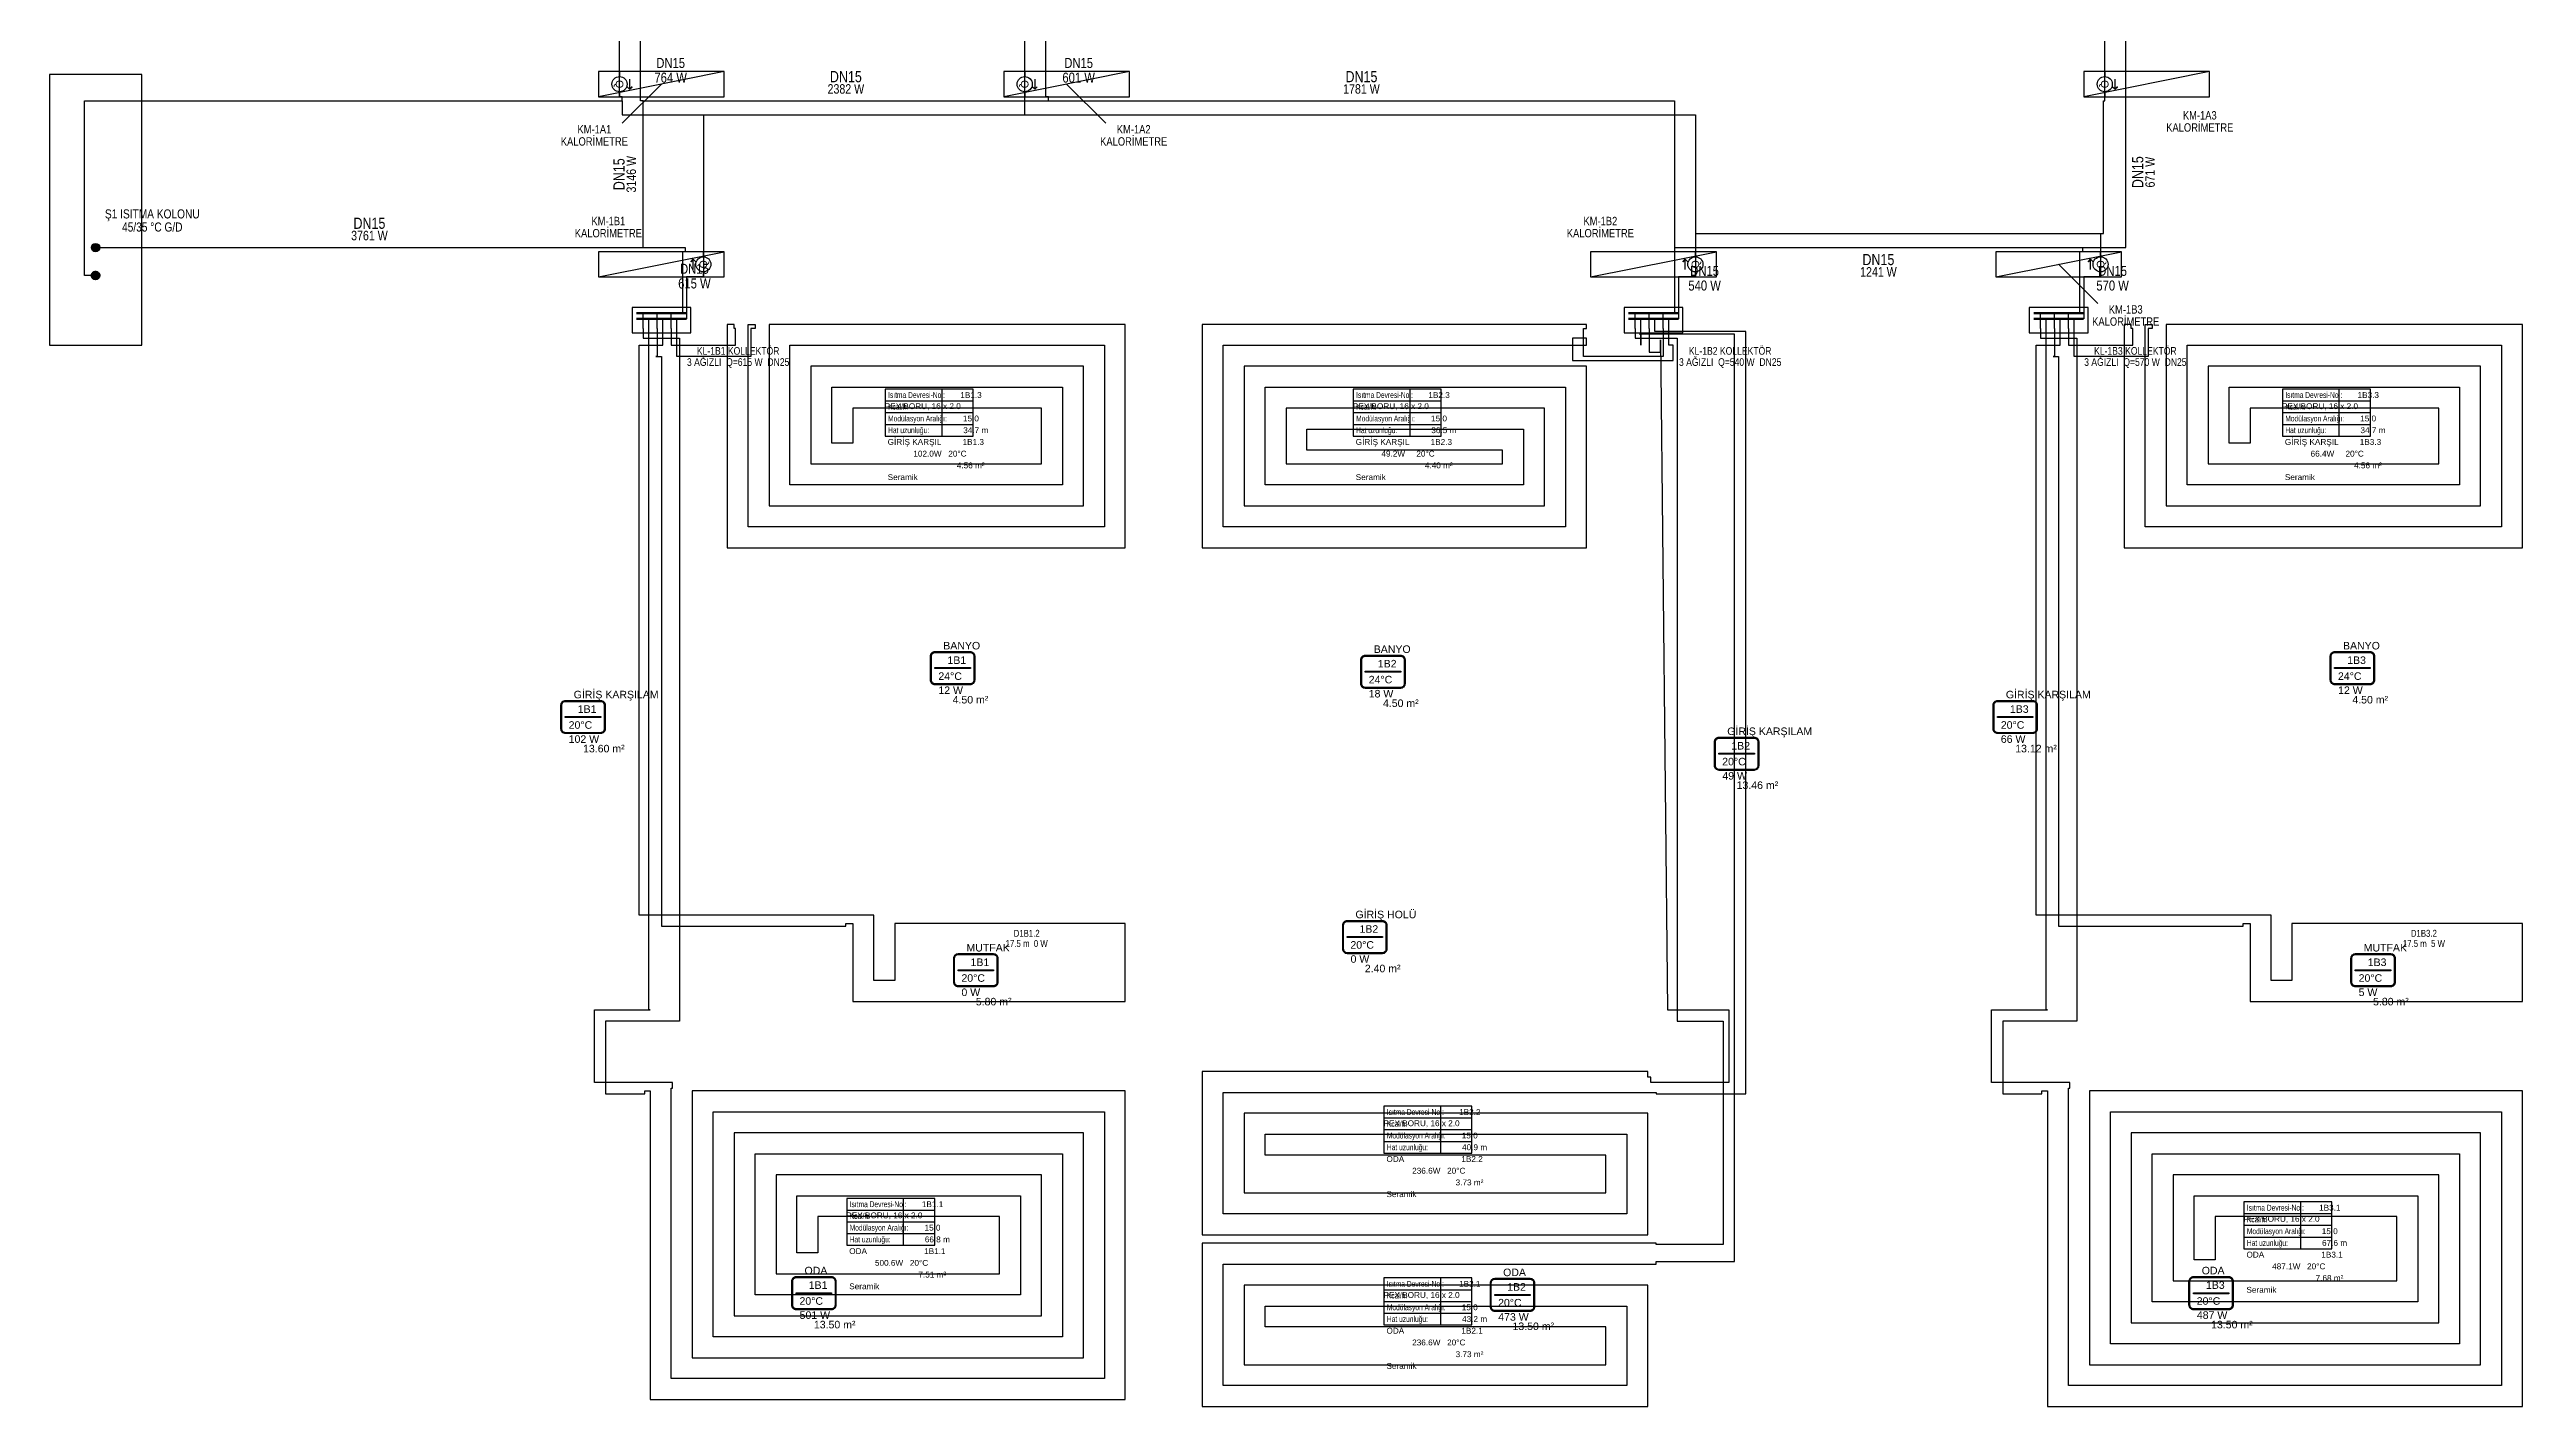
# Model space of a CAD drawing. Header units: centimetres. Extents: x 247996 to 314900, y -468471 to -440326.
# Drawn here: x 285020 to 286790, y -442700 to -441728 of the extents above; entities that cross this region are included whole.
import ezdxf
from ezdxf.enums import TextEntityAlignment as Align

# ---------------------------------------------------------------- set-up
doc = ezdxf.new("R2010")
doc.units = ezdxf.units.CM
doc.linetypes.add('ISITMA DONUS HATTI', pattern=[1.66, 1.57, -0.02, -0.07])
for name, color, linetype in [('SCOTT-MTY-ISIKAYBIMAHAL', 2, 'Continuous'), ('SCOTT-MTY-KALORIMETRE', 6, 'Continuous'), ('SCOTT-MTY-KOLLETÖR', 7, 'Continuous'), ('SCOTT-MTY-PEX-BORU', 1, 'Continuous'), ('SCOTT-MTY-RADYATÖR', 2, 'Continuous'), ('SCOTT-MTY-SAYAC', 3, 'Continuous'), ('SCOTT-MTY-TES-SAFT', 8, 'Continuous')]:
    doc.layers.add(name, color=color, linetype=linetype)
for name, color, linetype, lineweight in [('SCOTT-MTY-ISITMA-CAP', 41, 'Continuous', 30), ('SCOTT-MTY-ISITMA-DONUS-BORU', 30, 'ISITMA DONUS HATTI', 30), ('SCOTT-MTY-ISITMA-GIDIS-BORU', 10, 'Continuous', 30)]:
    doc.layers.add(name, color=color, linetype=linetype, lineweight=lineweight)
doc.styles.add('MTYCAPLT', font='arial.ttf')
doc.styles.add('ROTAS', font='arial.ttf')

# ---------------------------------------------------------------- blocks, each defined once
blk = doc.blocks.new('T-KOLON-T')
blk.add_hatch(color=7).paths.add_polyline_path([(3, 0), (2.8, 1.1), (2.1, 2.1), (1.1, 2.8), (0, 3), (-1.1, 2.8), (-2.1, 2.1), (-2.8, 1.1), (-3, 0), (-2.8, -1.1), (-2.1, -2.1), (-1.1, -2.8), (0, -3), (1.1, -2.8), (2.1, -2.1), (2.8, -1.1)])
blk.add_circle((0, 0), 3)
blk = doc.blocks.new('T-DOLAP')
blk.add_line((-45, -9), (45, 9))
blk.add_lwpolyline([(-45, -9), (45, -9), (45, 9), (-45, 9)], close=True)
blk = doc.blocks.new('T-KALORIMETRE')
for p, q in [((-10, 0), (-6, 0)), ((6, 0), (10, 0))]:
    blk.add_line(p, q)
blk.add_lwpolyline([(-4, 8), (4, 8), (2, 10), (4, 8), (2, 6)])
blk.add_circle((0, 0), 6)
at = {"style": 'ROTAS'}
blk.add_text('Q', height=6, dxfattribs=at).set_placement((0, 0), align=Align.MIDDLE_CENTER)
blk = doc.blocks.new('MTY-ETIKET')
at = {"layer": 'SCOTT-MTY-RADYATÖR'}
for p, q in [((-7, 6), (8, 6)), ((2.69, 0), (2.69, 8)), ((-7, 4), (8, 4)), ((-7, 2), (8, 2))]:
    blk.add_line(p, q, dxfattribs=at)
blk.add_lwpolyline([(8, 0), (8, 8), (-7, 8), (-7, 0)], close=True, dxfattribs=at)
at = {"layer": 'SCOTT-MTY-RADYATÖR', "style": 'MTYCAPLT', "width": 0.65}
for s, p in [('Kcal/h:', (-6.5, 5)), ('Isıtma Devresi-No.:', (-6.5, 7)), ('Modülasyon Aralığı:', (-6.5, 3)), ('Hat uzunluğu:', (-6.5, 1))]:
    blk.add_text(s, height=1, rotation=360, dxfattribs=at).set_placement(p, align=Align.MIDDLE_LEFT)
at = {"layer": 'SCOTT-MTY-RADYATÖR', "color": 2, "style": 'MTYCAPLT', "width": 0.65}
for tag, p in [('BORU_001', (-7.07, 4.59)), ('YER_001', (2.9, 4.5))]:
    blk.add_attdef(tag, p, '', height=1, dxfattribs=at)
at = {"layer": 'SCOTT-MTY-RADYATÖR', "style": 'MTYCAPLT', "width": 0.65}
for tag, p in [('NO1_001', (5.8, 6.5)), ('AR_001', (6.25, 2.5)), ('UZ_001', (6.31, 0.51))]:
    blk.add_attdef(tag, p, '', height=1, rotation=360, dxfattribs=at)
blk = doc.blocks.new('MTY-RADYATOR MAHAL')
at = {"layer": 'SCOTT-MTY-ISIKAYBIMAHAL', "color": 2}
for points in [[(-35.7, 18.4), (-35.7, -18.4, 0.414214), (-28.2, -25.9), (28.2, -25.9, 0.414214), (35.7, -18.4), (35.7, 18.4, 0.414214), (28.2, 25.9), (-28.2, 25.9, 0.414214)], [(-34.2, 18.4), (-34.2, -18.4, 0.414214), (-28.2, -24.4), (28.2, -24.4, 0.414214), (34.2, -18.4), (34.2, 18.4, 0.414214), (28.2, 24.4), (-28.2, 24.4, 0.414214)]]:
    blk.add_lwpolyline(points, format="xyb", close=True, dxfattribs=at)
at = {"layer": 'SCOTT-MTY-ISIKAYBIMAHAL', "color": 4}
for points in [[(-35.2, 18.4), (-35.2, -18.4, 0.414214), (-28.2, -25.4), (28.2, -25.4, 0.414214), (35.2, -18.4), (35.2, 18.4, 0.414214), (28.2, 25.4), (-28.2, 25.4, 0.414214)], [(-34.7, 18.4), (-34.7, -18.4, 0.414214), (-28.2, -24.9), (28.2, -24.9, 0.414214), (34.7, -18.4), (34.7, 18.4, 0.414214), (28.2, 24.9), (-28.2, 24.9, 0.414214)]]:
    blk.add_lwpolyline(points, format="xyb", close=True, dxfattribs=at)
at = {"layer": 'SCOTT-MTY-ISIKAYBIMAHAL', "color": 2}
blk.add_lwpolyline([(-28.2, 0.8), (28.2, 0.8), (28.2, -0.8), (-28.2, -0.8)], close=True, dxfattribs=at)
at = {"layer": 'SCOTT-MTY-ISIKAYBIMAHAL', "color": 1, "style": 'MTYCAPLT', "width": 0.65}
for tag, p in [('MAHAL_001', (-14.9, 29.8)), ('NO_001', (-8.3, 6.7))]:
    blk.add_attdef(tag, p, '', height=12, rotation=360, dxfattribs=at)
at = {"layer": 'SCOTT-MTY-ISIKAYBIMAHAL', "color": 4, "style": 'MTYCAPLT', "width": 0.65}
for tag, p in [('DERECE_001', (-22.8, -18.5)), ('ISIKAYBI_001', (-22.7, -41.1))]:
    blk.add_attdef(tag, p, '', height=12, rotation=360, dxfattribs=at)
blk.add_attdef('ALAN', text='', height=12, rotation=360, dxfattribs=at).set_placement((0, -50), align=Align.MIDDLE_LEFT)

msp = doc.modelspace()

# ---------------------------------------------------------------- linework, layer by layer
at = {"layer": 'SCOTT-MTY-ISITMA-DONUS-BORU'}
for points in [[(285428, -441744), (285428, -441714)], [(285718, -441744), (285718, -441714)], [(286491, -441744), (286491, -441714)], [(285428, -441762), (285428, -441744)], [(285718, -441762), (285718, -441744)], [(286491, -441762), (286491, -441744)], [(285053, -441890), (285045, -441890), (285045, -441765), (285430, -441765)], [(285430, -441765), (285430, -441762), (285428, -441762)], [(285430, -441765), (285430, -441775), (285488, -441775)], [(285718, -441775), (285718, -441762)], [(286488, -441860), (286490, -441860), (286490, -441765), (286491, -441765), (286491, -441762)], [(285488, -441775), (285488, -441873)], [(285488, -441775), (285718, -441775)], [(285718, -441775), (286198, -441775), (286198, -441860)], [(286198, -441860), (286488, -441860)], [(286198, -441860), (286198, -441873)], [(286488, -441860), (286488, -441873)], [(285488, -441873), (285488, -441891)], [(286198, -441873), (286198, -441891)], [(286488, -441873), (286488, -441891)], [(285488, -441891), (285476, -441891), (285476, -441921)], [(286198, -441891), (286186, -441891), (286186, -441921)], [(286488, -441891), (286476, -441891), (286476, -441921)], [(285449, -441928), (285449, -441921)], [(285459, -441928), (285459, -441921)], [(285469, -441928), (285469, -441921)], [(286159, -441928), (286159, -441921)], [(286169, -441928), (286169, -441921)], [(286179, -441928), (286179, -441921)], [(286449, -441928), (286449, -441921)], [(286459, -441928), (286459, -441921)], [(286469, -441928), (286469, -441921)]]:
    msp.add_lwpolyline(points, dxfattribs=at)
at = {"layer": 'SCOTT-MTY-ISITMA-DONUS-BORU', "const_width": 1.6}
for points in [[(285440, -441921), (285476, -441921)], [(286150, -441921), (286186, -441921)], [(286440, -441921), (286476, -441921)]]:
    msp.add_lwpolyline(points, dxfattribs=at)
at = {"layer": 'SCOTT-MTY-ISITMA-GIDIS-BORU'}
for points in [[(285443, -441744), (285443, -441718)], [(285733, -441744), (285733, -441718)], [(286506, -441744), (286506, -441718)], [(285443, -441762), (285443, -441744)], [(285733, -441762), (285733, -441744)], [(286506, -441762), (286506, -441744)], [(285445, -441765), (285443, -441765), (285443, -441762)], [(285445, -441870), (285445, -441765)], [(285445, -441765), (285735, -441765)], [(285735, -441765), (285735, -441762), (285733, -441762)], [(285735, -441765), (286183, -441765), (286183, -441870)], [(286475, -441870), (286506, -441870), (286506, -441762)], [(285053, -441870), (285445, -441870)], [(285445, -441870), (285475, -441870), (285475, -441873), (285473, -441873)], [(285473, -441873), (285473, -441891)], [(286183, -441870), (286475, -441870)], [(286183, -441870), (286183, -441873)], [(286183, -441873), (286183, -441891)], [(286475, -441870), (286475, -441873), (286473, -441873)], [(286473, -441873), (286473, -441891)], [(285473, -441891), (285473, -441917)], [(286183, -441891), (286183, -441917)], [(286473, -441891), (286473, -441917)], [(285445, -441928), (285445, -441917)], [(285455, -441928), (285455, -441917)], [(285465, -441928), (285465, -441917)], [(286155, -441928), (286155, -441917)], [(286165, -441928), (286165, -441917)], [(286175, -441928), (286175, -441917)], [(286445, -441928), (286445, -441917)], [(286455, -441928), (286455, -441917)], [(286465, -441928), (286465, -441917)]]:
    msp.add_lwpolyline(points, dxfattribs=at)
at = {"layer": 'SCOTT-MTY-ISITMA-GIDIS-BORU', "const_width": 1.6}
for points in [[(285440, -441917), (285476, -441917)], [(286150, -441917), (286186, -441917)], [(286440, -441917), (286476, -441917)]]:
    msp.add_lwpolyline(points, dxfattribs=at)
at = {"layer": 'SCOTT-MTY-KALORIMETRE'}
for p, q in [((285458, -441753), (285430, -441781)), ((285748, -441753), (285776, -441781)), ((286458, -441882), (286486, -441910))]:
    msp.add_line(p, q, dxfattribs=at)
at = {"layer": 'SCOTT-MTY-KOLLETÖR'}
for points in [[(285437, -441931), (285479, -441931), (285479, -441913), (285437, -441913)], [(286147, -441931), (286189, -441931), (286189, -441913), (286147, -441913)], [(286437, -441931), (286479, -441931), (286479, -441913), (286437, -441913)]]:
    msp.add_lwpolyline(points, close=True, dxfattribs=at)
at = {"layer": 'SCOTT-MTY-PEX-BORU'}
for points in [[(285445, -441928), (285445, -441935), (285471, -441935), (285471, -442424), (285418, -442424), (285418, -442476), (285446, -442476), (285446, -442474), (285450, -442474), (285450, -442695), (285790, -442695), (285790, -442474), (285480, -442474), (285480, -442665), (285760, -442665), (285760, -442504), (285510, -442504), (285510, -442635), (285730, -442635), (285730, -442534), (285540, -442534), (285540, -442605), (285700, -442605), (285700, -442564), (285570, -442564), (285570, -442590), (285555, -442590), (285555, -442549), (285715, -442549), (285715, -442620), (285525, -442620), (285525, -442519), (285745, -442519), (285745, -442650), (285495, -442650), (285495, -442489), (285775, -442489), (285775, -442680), (285465, -442680), (285465, -442474), (285465, -442472), (285466, -442472), (285466, -442468), (285410, -442468), (285410, -442416), (285450, -442416), (285449, -442416), (285449, -441928)], [(285455, -441928), (285455, -441948), (285454, -441948), (285458, -441948), (285458, -442356), (285590, -442356), (285590, -442354), (285595, -442354), (285595, -442410), (285790, -442410), (285790, -442354), (285625, -442354), (285625, -442395), (285610, -442395), (285610, -442354), (285610, -442348), (285442, -442348), (285442, -441940), (285459, -441940), (285459, -441928)], [(285465, -441928), (285465, -441940), (285511, -441940), (285511, -441928), (285510, -441928), (285510, -441925), (285505, -441925), (285505, -442085), (285790, -442085), (285790, -441925), (285535, -441925), (285535, -442055), (285760, -442055), (285760, -441955), (285565, -441955), (285565, -442025), (285730, -442025), (285730, -441985), (285595, -441985), (285595, -442010), (285580, -442010), (285580, -441970), (285745, -441970), (285745, -442040), (285550, -442040), (285550, -441940), (285775, -441940), (285775, -442070), (285520, -442070), (285520, -441925), (285525, -441925), (285525, -441928), (285522, -441928), (285522, -441948), (285469, -441948), (285469, -441928)], [(286175, -441928), (286175, -441948), (286118, -441948), (286118, -441928), (286120, -441928), (286120, -441925), (285845, -441925), (285845, -442085), (286120, -442085), (286120, -441955), (285875, -441955), (285875, -442055), (286090, -442055), (286090, -441985), (285905, -441985), (285905, -442025), (286060, -442025), (286060, -442015), (285920, -442015), (285920, -442000), (286075, -442000), (286075, -442040), (285890, -442040), (285890, -441970), (286105, -441970), (286105, -442070), (285860, -442070), (285860, -441940), (286120, -441940), (286120, -441935), (286110, -441935), (286110, -441951), (286182, -441951), (286182, -441940), (286179, -441940), (286179, -441928)], [(286155, -441928), (286155, -441935), (286185, -441935), (286185, -442424), (286218, -442424), (286218, -442584), (286170, -442584), (286170, -442583), (286164, -442583), (285845, -442583), (285845, -442700), (286164, -442700), (286164, -442613), (285875, -442613), (285875, -442670), (286134, -442670), (286134, -442643), (285890, -442643), (285890, -442628), (286149, -442628), (286149, -442685), (285860, -442685), (285860, -442598), (286164, -442598), (286170, -442598), (286170, -442596), (286226, -442596), (286226, -441932), (286158, -441932), (286159, -441932), (286159, -441940), (286159, -441928)], [(286165, -441928), (286165, -441945), (286173, -441945), (286173, -441936), (286178, -442416), (286222, -442416), (286222, -442468), (286166, -442468), (286166, -442464), (286164, -442464), (286164, -442460), (285845, -442460), (285845, -442577), (286164, -442577), (286164, -442490), (285875, -442490), (285875, -442547), (286134, -442547), (286134, -442520), (285890, -442520), (285890, -442505), (286149, -442505), (286149, -442562), (285860, -442562), (285860, -442475), (286164, -442475), (286170, -442475), (286170, -442476), (286234, -442476), (286234, -441930), (286169, -441930), (286169, -441928)], [(286445, -441928), (286445, -441935), (286471, -441935), (286471, -442424), (286418, -442424), (286418, -442476), (286446, -442476), (286446, -442474), (286450, -442474), (286450, -442700), (286790, -442700), (286790, -442474), (286480, -442474), (286480, -442670), (286760, -442670), (286760, -442504), (286510, -442504), (286510, -442640), (286730, -442640), (286730, -442534), (286540, -442534), (286540, -442610), (286700, -442610), (286700, -442564), (286570, -442564), (286570, -442595), (286555, -442595), (286555, -442549), (286715, -442549), (286715, -442625), (286525, -442625), (286525, -442519), (286745, -442519), (286745, -442655), (286495, -442655), (286495, -442489), (286775, -442489), (286775, -442685), (286465, -442685), (286465, -442474), (286465, -442472), (286466, -442472), (286466, -442468), (286410, -442468), (286410, -442416), (286450, -442416), (286449, -442416), (286449, -441928)], [(286455, -441928), (286455, -441948), (286454, -441948), (286458, -441948), (286458, -442356), (286590, -442356), (286590, -442354), (286595, -442354), (286595, -442410), (286790, -442410), (286790, -442354), (286625, -442354), (286625, -442395), (286610, -442395), (286610, -442354), (286610, -442348), (286442, -442348), (286442, -441940), (286459, -441940), (286459, -441928)], [(286465, -441928), (286465, -441940), (286511, -441940), (286511, -441928), (286510, -441928), (286510, -441925), (286505, -441925), (286505, -442085), (286790, -442085), (286790, -441925), (286535, -441925), (286535, -442055), (286760, -442055), (286760, -441955), (286565, -441955), (286565, -442025), (286730, -442025), (286730, -441985), (286595, -441985), (286595, -442010), (286580, -442010), (286580, -441970), (286745, -441970), (286745, -442040), (286550, -442040), (286550, -441940), (286775, -441940), (286775, -442070), (286520, -442070), (286520, -441925), (286525, -441925), (286525, -441928), (286522, -441928), (286522, -441948), (286469, -441948), (286469, -441928)]]:
    msp.add_lwpolyline(points, dxfattribs=at)
at = {"layer": 'SCOTT-MTY-TES-SAFT'}
msp.add_lwpolyline([(285020, -441940), (285086, -441940), (285086, -441746), (285020, -441746)], close=True, dxfattribs=at)

# ---------------------------------------------------------------- block references
at = {"layer": 'SCOTT-MTY-ISIKAYBIMAHAL'}
ref = msp.add_blockref('MTY-RADYATOR MAHAL', (285666.4, -442171.2), dxfattribs=dict(at, xscale=0.45, yscale=0.45))
ref.add_attrib('DERECE_001', '24%%DC', (285656.2, -442179.6), dxfattribs={"height": 5.4, "rotation": 360, "style": 'MTYCAPLT'})
ref.add_attrib('MAHAL_001', 'BANYO', (285659.7, -442157.8), dxfattribs={"height": 5.4, "rotation": 360, "style": 'MTYCAPLT'})
ref.add_attrib('ISIKAYBI_001', '12 W', (285656.2, -442189.7), dxfattribs={"height": 5.4, "rotation": 360, "style": 'MTYCAPLT'})
ref.add_attrib('NO_001', '1B1', (285662.7, -442168.2), dxfattribs={"height": 5.4, "rotation": 360, "style": 'MTYCAPLT'})
ref.add_attrib('ALAN', '4.50 m²', (285666.4, -442196.5), dxfattribs={"height": 5.4, "rotation": 360, "style": 'MTYCAPLT'})
ref = msp.add_blockref('MTY-RADYATOR MAHAL', (285974.4, -442173.8), dxfattribs=dict(at, xscale=0.45, yscale=0.45))
ref.add_attrib('DERECE_001', '24%%DC', (285964.2, -442182.1), dxfattribs={"height": 5.4, "rotation": 360, "style": 'MTYCAPLT'})
ref.add_attrib('MAHAL_001', 'BANYO', (285967.8, -442160.3), dxfattribs={"height": 5.4, "rotation": 360, "style": 'MTYCAPLT'})
ref.add_attrib('ISIKAYBI_001', '18 W', (285964.2, -442192.2), dxfattribs={"height": 5.4, "rotation": 360, "style": 'MTYCAPLT'})
ref.add_attrib('NO_001', '1B2', (285970.7, -442170.7), dxfattribs={"height": 5.4, "rotation": 360, "style": 'MTYCAPLT'})
ref.add_attrib('ALAN', '4.50 m²', (285974.4, -442199), dxfattribs={"height": 5.4, "rotation": 360, "style": 'MTYCAPLT'})
ref = msp.add_blockref('MTY-RADYATOR MAHAL', (286668.2, -442171.2), dxfattribs=dict(at, xscale=0.45, yscale=0.45))
ref.add_attrib('DERECE_001', '24%%DC', (286657.9, -442179.6), dxfattribs={"height": 5.4, "rotation": 360, "style": 'MTYCAPLT'})
ref.add_attrib('MAHAL_001', 'BANYO', (286661.5, -442157.8), dxfattribs={"height": 5.4, "rotation": 360, "style": 'MTYCAPLT'})
ref.add_attrib('ISIKAYBI_001', '12 W', (286658, -442189.7), dxfattribs={"height": 5.4, "rotation": 360, "style": 'MTYCAPLT'})
ref.add_attrib('NO_001', '1B3', (286664.5, -442168.2), dxfattribs={"height": 5.4, "rotation": 360, "style": 'MTYCAPLT'})
ref.add_attrib('ALAN', '4.50 m²', (286668.2, -442196.5), dxfattribs={"height": 5.4, "rotation": 360, "style": 'MTYCAPLT'})
ref = msp.add_blockref('MTY-RADYATOR MAHAL', (285401.9, -442206.2), dxfattribs=dict(at, xscale=0.45, yscale=0.45))
ref.add_attrib('DERECE_001', '20%%DC', (285391.6, -442214.6), dxfattribs={"height": 5.4, "rotation": 360, "style": 'MTYCAPLT'})
ref.add_attrib('MAHAL_001', 'GİRİŞ KARŞILAM', (285395.2, -442192.8), dxfattribs={"height": 5.4, "rotation": 360, "style": 'MTYCAPLT'})
ref.add_attrib('ISIKAYBI_001', '102 W', (285391.6, -442224.7), dxfattribs={"height": 5.4, "rotation": 360, "style": 'MTYCAPLT'})
ref.add_attrib('NO_001', '1B1', (285398.1, -442203.2), dxfattribs={"height": 5.4, "rotation": 360, "style": 'MTYCAPLT'})
ref.add_attrib('ALAN', '13.60 m²', (285401.9, -442231.5), dxfattribs={"height": 5.4, "rotation": 360, "style": 'MTYCAPLT'})
ref = msp.add_blockref('MTY-RADYATOR MAHAL', (286426.9, -442206.2), dxfattribs=dict(at, xscale=0.45, yscale=0.45))
ref.add_attrib('DERECE_001', '20%%DC', (286416.6, -442214.6), dxfattribs={"height": 5.4, "rotation": 360, "style": 'MTYCAPLT'})
ref.add_attrib('MAHAL_001', 'GİRİŞ KARŞILAM', (286420.2, -442192.8), dxfattribs={"height": 5.4, "rotation": 360, "style": 'MTYCAPLT'})
ref.add_attrib('ISIKAYBI_001', '66 W', (286416.6, -442224.7), dxfattribs={"height": 5.4, "rotation": 360, "style": 'MTYCAPLT'})
ref.add_attrib('NO_001', '1B3', (286423.1, -442203.2), dxfattribs={"height": 5.4, "rotation": 360, "style": 'MTYCAPLT'})
ref.add_attrib('ALAN', '13.12 m²', (286426.9, -442231.5), dxfattribs={"height": 5.4, "rotation": 360, "style": 'MTYCAPLT'})
ref = msp.add_blockref('MTY-RADYATOR MAHAL', (286227.5, -442232.5), dxfattribs=dict(at, xscale=0.45, yscale=0.45))
ref.add_attrib('DERECE_001', '20%%DC', (286217.2, -442240.8), dxfattribs={"height": 5.4, "rotation": 360, "style": 'MTYCAPLT'})
ref.add_attrib('MAHAL_001', 'GİRİŞ KARŞILAM', (286220.8, -442219.1), dxfattribs={"height": 5.4, "rotation": 360, "style": 'MTYCAPLT'})
ref.add_attrib('ISIKAYBI_001', '49 W', (286217.3, -442251), dxfattribs={"height": 5.4, "rotation": 360, "style": 'MTYCAPLT'})
ref.add_attrib('NO_001', '1B2', (286223.7, -442229.5), dxfattribs={"height": 5.4, "rotation": 360, "style": 'MTYCAPLT'})
ref.add_attrib('ALAN', '13.46 m²', (286227.5, -442257.7), dxfattribs={"height": 5.4, "rotation": 360, "style": 'MTYCAPLT'})
ref = msp.add_blockref('MTY-RADYATOR MAHAL', (285961.4, -442363.8), dxfattribs=dict(at, xscale=0.45, yscale=0.45))
ref.add_attrib('DERECE_001', '20%%DC', (285951.1, -442372.1), dxfattribs={"height": 5.4, "rotation": 360, "style": 'MTYCAPLT'})
ref.add_attrib('MAHAL_001', 'GİRİŞ HOLÜ', (285954.7, -442350.3), dxfattribs={"height": 5.4, "rotation": 360, "style": 'MTYCAPLT'})
ref.add_attrib('ISIKAYBI_001', '0 W', (285951.2, -442382.2), dxfattribs={"height": 5.4, "rotation": 360, "style": 'MTYCAPLT'})
ref.add_attrib('NO_001', '1B2', (285957.6, -442360.7), dxfattribs={"height": 5.4, "rotation": 360, "style": 'MTYCAPLT'})
ref.add_attrib('ALAN', '2.40 m²', (285961.4, -442389), dxfattribs={"height": 5.4, "rotation": 360, "style": 'MTYCAPLT'})
ref = msp.add_blockref('MTY-RADYATOR MAHAL', (285683, -442387.5), dxfattribs=dict(at, xscale=0.45, yscale=0.45))
ref.add_attrib('DERECE_001', '20%%DC', (285672.7, -442395.8), dxfattribs={"height": 5.4, "rotation": 360, "style": 'MTYCAPLT'})
ref.add_attrib('MAHAL_001', 'MUTFAK', (285676.3, -442374.1), dxfattribs={"height": 5.4, "rotation": 360, "style": 'MTYCAPLT'})
ref.add_attrib('ISIKAYBI_001', '0 W', (285672.7, -442406), dxfattribs={"height": 5.4, "rotation": 360, "style": 'MTYCAPLT'})
ref.add_attrib('NO_001', '1B1', (285679.2, -442384.5), dxfattribs={"height": 5.4, "rotation": 360, "style": 'MTYCAPLT'})
ref.add_attrib('ALAN', '5.80 m²', (285683, -442412.7), dxfattribs={"height": 5.4, "rotation": 360, "style": 'MTYCAPLT'})
ref = msp.add_blockref('MTY-RADYATOR MAHAL', (286683, -442387.5), dxfattribs=dict(at, xscale=0.45, yscale=0.45))
ref.add_attrib('DERECE_001', '20%%DC', (286672.7, -442395.8), dxfattribs={"height": 5.4, "rotation": 360, "style": 'MTYCAPLT'})
ref.add_attrib('MAHAL_001', 'MUTFAK', (286676.3, -442374.1), dxfattribs={"height": 5.4, "rotation": 360, "style": 'MTYCAPLT'})
ref.add_attrib('ISIKAYBI_001', '5 W', (286672.7, -442406), dxfattribs={"height": 5.4, "rotation": 360, "style": 'MTYCAPLT'})
ref.add_attrib('NO_001', '1B3', (286679.2, -442384.5), dxfattribs={"height": 5.4, "rotation": 360, "style": 'MTYCAPLT'})
ref.add_attrib('ALAN', '5.80 m²', (286683, -442412.7), dxfattribs={"height": 5.4, "rotation": 360, "style": 'MTYCAPLT'})
ref = msp.add_blockref('MTY-RADYATOR MAHAL', (285567.1, -442618.8), dxfattribs=dict(at, xscale=0.45, yscale=0.45))
ref.add_attrib('DERECE_001', '20%%DC', (285556.8, -442627.1), dxfattribs={"height": 5.4, "rotation": 360, "style": 'MTYCAPLT'})
ref.add_attrib('MAHAL_001', 'ODA', (285560.4, -442605.3), dxfattribs={"height": 5.4, "rotation": 360, "style": 'MTYCAPLT'})
ref.add_attrib('ISIKAYBI_001', '501 W', (285556.9, -442637.2), dxfattribs={"height": 5.4, "rotation": 360, "style": 'MTYCAPLT'})
ref.add_attrib('NO_001', '1B1', (285563.4, -442615.7), dxfattribs={"height": 5.4, "rotation": 360, "style": 'MTYCAPLT'})
ref.add_attrib('ALAN', '13.50 m²', (285567.1, -442644), dxfattribs={"height": 5.4, "rotation": 360, "style": 'MTYCAPLT'})
ref = msp.add_blockref('MTY-RADYATOR MAHAL', (286067.1, -442620), dxfattribs=dict(at, xscale=0.45, yscale=0.45))
ref.add_attrib('DERECE_001', '20%%DC', (286056.8, -442628.3), dxfattribs={"height": 5.4, "rotation": 360, "style": 'MTYCAPLT'})
ref.add_attrib('MAHAL_001', 'ODA', (286060.4, -442606.6), dxfattribs={"height": 5.4, "rotation": 360, "style": 'MTYCAPLT'})
ref.add_attrib('ISIKAYBI_001', '473 W', (286056.9, -442638.5), dxfattribs={"height": 5.4, "rotation": 360, "style": 'MTYCAPLT'})
ref.add_attrib('NO_001', '1B2', (286063.3, -442617), dxfattribs={"height": 5.4, "rotation": 360, "style": 'MTYCAPLT'})
ref.add_attrib('ALAN', '13.50 m²', (286067.1, -442645.2), dxfattribs={"height": 5.4, "rotation": 360, "style": 'MTYCAPLT'})
ref = msp.add_blockref('MTY-RADYATOR MAHAL', (286567.1, -442618.8), dxfattribs=dict(at, xscale=0.45, yscale=0.45))
ref.add_attrib('DERECE_001', '20%%DC', (286556.8, -442627.1), dxfattribs={"height": 5.4, "rotation": 360, "style": 'MTYCAPLT'})
ref.add_attrib('MAHAL_001', 'ODA', (286560.4, -442605.3), dxfattribs={"height": 5.4, "rotation": 360, "style": 'MTYCAPLT'})
ref.add_attrib('ISIKAYBI_001', '487 W', (286556.9, -442637.2), dxfattribs={"height": 5.4, "rotation": 360, "style": 'MTYCAPLT'})
ref.add_attrib('NO_001', '1B3', (286563.4, -442615.7), dxfattribs={"height": 5.4, "rotation": 360, "style": 'MTYCAPLT'})
ref.add_attrib('ALAN', '13.50 m²', (286567.1, -442644), dxfattribs={"height": 5.4, "rotation": 360, "style": 'MTYCAPLT'})
at = {"layer": 'SCOTT-MTY-ISITMA-DONUS-BORU'}
msp.add_blockref('T-KOLON-T', (285053, -441890), dxfattribs=at)
at = {"layer": 'SCOTT-MTY-ISITMA-GIDIS-BORU'}
msp.add_blockref('T-KOLON-T', (285053, -441870), dxfattribs=at)
at = {"layer": 'SCOTT-MTY-KALORIMETRE', "xscale": 0.9, "yscale": 0.9}
for p, rotation in [((285428, -441753), 270), ((285718, -441753), 270), ((286491, -441753), 270), ((285488, -441882), 90), ((286198, -441882), 90), ((286488, -441882), 90)]:
    msp.add_blockref('T-KALORIMETRE', p, dxfattribs=dict(at, rotation=rotation))
at = {"layer": 'SCOTT-MTY-PEX-BORU'}
ref = msp.add_blockref('MTY-ETIKET', (285647.5, -442005), dxfattribs=dict(at, xscale=4.2, yscale=4.2))
ref.add_attrib('UZ_001', '34.7 m', (285674, -442002.9), dxfattribs={"height": 4.2, "rotation": 360, "style": 'MTYCAPLT'})
ref.add_attrib('AR_001', '15.0', (285673.8, -441994.5), dxfattribs={"height": 4.2, "rotation": 360, "style": 'MTYCAPLT'})
ref.add_attrib('NO1_001', '1B1.3', (285671.9, -441977.7), dxfattribs={"height": 4.2, "rotation": 360, "style": 'MTYCAPLT'})
ref.add_attrib('BORU_001', 'PEX BORU, 16 x 2.0', (285617.8, -441985.7), dxfattribs={"height": 4.2, "style": 'MTYCAPLT'})
ref.add_attrib('MAHAL_001', 'GİRİŞ KARŞIL', (285619.9, -442011.3), dxfattribs={"height": 4.2, "style": 'MTYCAPLT'})
ref.add_attrib('NO_001', '1B1.3', (285673.5, -442011.3), dxfattribs={"height": 4.2, "style": 'MTYCAPLT'})
ref.add_attrib('DERECE_001', '20°C', (285663.3, -442019.7), dxfattribs={"height": 4.2, "style": 'MTYCAPLT'})
ref.add_attrib('KCAL/H:_001', '102.0W', (285638.3, -442019.7), dxfattribs={"height": 4.2, "style": 'MTYCAPLT'})
ref.add_attrib('ALAN_001', '4.56 m²', (285669.4, -442028.1), dxfattribs={"height": 4.2, "style": 'MTYCAPLT'})
ref.add_attrib('MALZEMECINSI_001', 'Seramik', (285619.9, -442036.5), dxfattribs={"height": 4.2, "style": 'MTYCAPLT'})
ref = msp.add_blockref('MTY-ETIKET', (285982.5, -442005), dxfattribs=dict(at, xscale=4.2, yscale=4.2))
ref.add_attrib('UZ_001', '36.5 m', (286009, -442002.9), dxfattribs={"height": 4.2, "rotation": 360, "style": 'MTYCAPLT'})
ref.add_attrib('AR_001', '15.0', (286008.8, -441994.5), dxfattribs={"height": 4.2, "rotation": 360, "style": 'MTYCAPLT'})
ref.add_attrib('NO1_001', '1B2.3', (286006.9, -441977.7), dxfattribs={"height": 4.2, "rotation": 360, "style": 'MTYCAPLT'})
ref.add_attrib('BORU_001', 'PEX BORU, 16 x 2.0', (285952.8, -441985.7), dxfattribs={"height": 4.2, "style": 'MTYCAPLT'})
ref.add_attrib('MAHAL_001', 'GİRİŞ KARŞIL', (285954.9, -442011.3), dxfattribs={"height": 4.2, "style": 'MTYCAPLT'})
ref.add_attrib('NO_001', '1B2.3', (286008.5, -442011.3), dxfattribs={"height": 4.2, "style": 'MTYCAPLT'})
ref.add_attrib('DERECE_001', '20°C', (285998.3, -442019.7), dxfattribs={"height": 4.2, "style": 'MTYCAPLT'})
ref.add_attrib('KCAL/H:_001', '49.2W', (285973.3, -442019.7), dxfattribs={"height": 4.2, "style": 'MTYCAPLT'})
ref.add_attrib('ALAN_001', '4.40 m²', (286004.4, -442028.1), dxfattribs={"height": 4.2, "style": 'MTYCAPLT'})
ref.add_attrib('MALZEMECINSI_001', 'Seramik', (285954.9, -442036.5), dxfattribs={"height": 4.2, "style": 'MTYCAPLT'})
ref = msp.add_blockref('MTY-ETIKET', (286647.5, -442005), dxfattribs=dict(at, xscale=4.2, yscale=4.2))
ref.add_attrib('UZ_001', '34.7 m', (286674, -442002.9), dxfattribs={"height": 4.2, "rotation": 360, "style": 'MTYCAPLT'})
ref.add_attrib('AR_001', '15.0', (286673.8, -441994.5), dxfattribs={"height": 4.2, "rotation": 360, "style": 'MTYCAPLT'})
ref.add_attrib('NO1_001', '1B3.3', (286671.9, -441977.7), dxfattribs={"height": 4.2, "rotation": 360, "style": 'MTYCAPLT'})
ref.add_attrib('BORU_001', 'PEX BORU, 16 x 2.0', (286617.8, -441985.7), dxfattribs={"height": 4.2, "style": 'MTYCAPLT'})
ref.add_attrib('MAHAL_001', 'GİRİŞ KARŞIL', (286619.9, -442011.3), dxfattribs={"height": 4.2, "style": 'MTYCAPLT'})
ref.add_attrib('NO_001', '1B3.3', (286673.5, -442011.3), dxfattribs={"height": 4.2, "style": 'MTYCAPLT'})
ref.add_attrib('DERECE_001', '20°C', (286663.3, -442019.7), dxfattribs={"height": 4.2, "style": 'MTYCAPLT'})
ref.add_attrib('KCAL/H:_001', '66.4W', (286638.3, -442019.7), dxfattribs={"height": 4.2, "style": 'MTYCAPLT'})
ref.add_attrib('ALAN_001', '4.56 m²', (286669.4, -442028.1), dxfattribs={"height": 4.2, "style": 'MTYCAPLT'})
ref.add_attrib('MALZEMECINSI_001', 'Seramik', (286619.9, -442036.5), dxfattribs={"height": 4.2, "style": 'MTYCAPLT'})
ref = msp.add_blockref('MTY-ETIKET', (286004.5, -442518.5), dxfattribs=dict(at, xscale=4.2, yscale=4.2))
ref.add_attrib('UZ_001', '40.9 m', (286031, -442516.4), dxfattribs={"height": 4.2, "rotation": 360, "style": 'MTYCAPLT'})
ref.add_attrib('AR_001', '15.0', (286030.8, -442508), dxfattribs={"height": 4.2, "rotation": 360, "style": 'MTYCAPLT'})
ref.add_attrib('NO1_001', '1B2.2', (286028.9, -442491.2), dxfattribs={"height": 4.2, "rotation": 360, "style": 'MTYCAPLT'})
ref.add_attrib('BORU_001', 'PEX BORU, 16 x 2.0', (285974.8, -442499.2), dxfattribs={"height": 4.2, "style": 'MTYCAPLT'})
ref.add_attrib('MAHAL_001', 'ODA', (285976.9, -442524.8), dxfattribs={"height": 4.2, "style": 'MTYCAPLT'})
ref.add_attrib('NO_001', '1B2.2', (286030.5, -442524.8), dxfattribs={"height": 4.2, "style": 'MTYCAPLT'})
ref.add_attrib('DERECE_001', '20°C', (286020.3, -442533.2), dxfattribs={"height": 4.2, "style": 'MTYCAPLT'})
ref.add_attrib('KCAL/H:_001', '236.6W', (285995.3, -442533.2), dxfattribs={"height": 4.2, "style": 'MTYCAPLT'})
ref.add_attrib('ALAN_001', '3.73 m²', (286026.4, -442541.6), dxfattribs={"height": 4.2, "style": 'MTYCAPLT'})
ref.add_attrib('MALZEMECINSI_001', 'Seramik', (285976.9, -442550), dxfattribs={"height": 4.2, "style": 'MTYCAPLT'})
ref = msp.add_blockref('MTY-ETIKET', (285620, -442584.5), dxfattribs=dict(at, xscale=4.2, yscale=4.2))
ref.add_attrib('UZ_001', '66.8 m', (285646.5, -442582.4), dxfattribs={"height": 4.2, "rotation": 360, "style": 'MTYCAPLT'})
ref.add_attrib('AR_001', '15.0', (285646.3, -442574), dxfattribs={"height": 4.2, "rotation": 360, "style": 'MTYCAPLT'})
ref.add_attrib('NO1_001', '1B1.1', (285644.4, -442557.2), dxfattribs={"height": 4.2, "rotation": 360, "style": 'MTYCAPLT'})
ref.add_attrib('BORU_001', 'PEX BORU, 16 x 2.0', (285590.3, -442565.2), dxfattribs={"height": 4.2, "style": 'MTYCAPLT'})
ref.add_attrib('MAHAL_001', 'ODA', (285592.4, -442590.8), dxfattribs={"height": 4.2, "style": 'MTYCAPLT'})
ref.add_attrib('NO_001', '1B1.1', (285646, -442590.8), dxfattribs={"height": 4.2, "style": 'MTYCAPLT'})
ref.add_attrib('DERECE_001', '20°C', (285635.8, -442599.2), dxfattribs={"height": 4.2, "style": 'MTYCAPLT'})
ref.add_attrib('KCAL/H:_001', '500.6W', (285610.8, -442599.2), dxfattribs={"height": 4.2, "style": 'MTYCAPLT'})
ref.add_attrib('ALAN_001', '7.51 m²', (285641.9, -442607.6), dxfattribs={"height": 4.2, "style": 'MTYCAPLT'})
ref.add_attrib('MALZEMECINSI_001', 'Seramik', (285592.4, -442616), dxfattribs={"height": 4.2, "style": 'MTYCAPLT'})
ref = msp.add_blockref('MTY-ETIKET', (286620, -442587), dxfattribs=dict(at, xscale=4.2, yscale=4.2))
ref.add_attrib('UZ_001', '67.6 m', (286646.5, -442584.9), dxfattribs={"height": 4.2, "rotation": 360, "style": 'MTYCAPLT'})
ref.add_attrib('AR_001', '15.0', (286646.3, -442576.5), dxfattribs={"height": 4.2, "rotation": 360, "style": 'MTYCAPLT'})
ref.add_attrib('NO1_001', '1B3.1', (286644.4, -442559.7), dxfattribs={"height": 4.2, "rotation": 360, "style": 'MTYCAPLT'})
ref.add_attrib('BORU_001', 'PEX BORU, 16 x 2.0', (286590.3, -442567.7), dxfattribs={"height": 4.2, "style": 'MTYCAPLT'})
ref.add_attrib('MAHAL_001', 'ODA', (286592.4, -442593.3), dxfattribs={"height": 4.2, "style": 'MTYCAPLT'})
ref.add_attrib('NO_001', '1B3.1', (286646, -442593.3), dxfattribs={"height": 4.2, "style": 'MTYCAPLT'})
ref.add_attrib('DERECE_001', '20°C', (286635.8, -442601.7), dxfattribs={"height": 4.2, "style": 'MTYCAPLT'})
ref.add_attrib('KCAL/H:_001', '487.1W', (286610.8, -442601.7), dxfattribs={"height": 4.2, "style": 'MTYCAPLT'})
ref.add_attrib('ALAN_001', '7.68 m²', (286641.9, -442610.1), dxfattribs={"height": 4.2, "style": 'MTYCAPLT'})
ref.add_attrib('MALZEMECINSI_001', 'Seramik', (286592.4, -442618.5), dxfattribs={"height": 4.2, "style": 'MTYCAPLT'})
ref = msp.add_blockref('MTY-ETIKET', (286004.5, -442641.5), dxfattribs=dict(at, xscale=4.2, yscale=4.2))
ref.add_attrib('UZ_001', '43.2 m', (286031, -442639.4), dxfattribs={"height": 4.2, "rotation": 360, "style": 'MTYCAPLT'})
ref.add_attrib('AR_001', '15.0', (286030.8, -442631), dxfattribs={"height": 4.2, "rotation": 360, "style": 'MTYCAPLT'})
ref.add_attrib('NO1_001', '1B2.1', (286028.9, -442614.2), dxfattribs={"height": 4.2, "rotation": 360, "style": 'MTYCAPLT'})
ref.add_attrib('BORU_001', 'PEX BORU, 16 x 2.0', (285974.8, -442622.2), dxfattribs={"height": 4.2, "style": 'MTYCAPLT'})
ref.add_attrib('MAHAL_001', 'ODA', (285976.9, -442647.8), dxfattribs={"height": 4.2, "style": 'MTYCAPLT'})
ref.add_attrib('NO_001', '1B2.1', (286030.5, -442647.8), dxfattribs={"height": 4.2, "style": 'MTYCAPLT'})
ref.add_attrib('DERECE_001', '20°C', (286020.3, -442656.2), dxfattribs={"height": 4.2, "style": 'MTYCAPLT'})
ref.add_attrib('KCAL/H:_001', '236.6W', (285995.3, -442656.2), dxfattribs={"height": 4.2, "style": 'MTYCAPLT'})
ref.add_attrib('ALAN_001', '3.73 m²', (286026.4, -442664.6), dxfattribs={"height": 4.2, "style": 'MTYCAPLT'})
ref.add_attrib('MALZEMECINSI_001', 'Seramik', (285976.9, -442673), dxfattribs={"height": 4.2, "style": 'MTYCAPLT'})
at = {"layer": 'SCOTT-MTY-SAYAC', "rotation": 180}
for p in [(285458, -441753), (285748, -441753), (286521, -441753)]:
    msp.add_blockref('T-DOLAP', p, dxfattribs=at)
at = {"layer": 'SCOTT-MTY-SAYAC'}
for p in [(285458, -441882), (286168, -441882), (286458, -441882)]:
    msp.add_blockref('T-DOLAP', p, dxfattribs=at)

# ---------------------------------------------------------------- texts
at = {"layer": 'SCOTT-MTY-ISITMA-CAP', "style": 'ROTAS', "width": 0.8}
for s, height, p in [('DN15', 7.2, (285464.6, -441737.8)), ('DN15', 7.2, (285756.6, -441737.8)), ('764 W', 7.2, (285464.6, -441748.3)), ('2382 W', 6.8, (285590, -441756.4)), ('DN15', 8, (285590, -441747.6)), ('601 W', 7.2, (285756.6, -441748.3)), ('1781 W', 6.8, (285959, -441756.4)), ('DN15', 8, (285959, -441747.6)), ('3761 W', 6.8, (285249, -441861.4)), ('DN15', 8, (285249, -441852.6)), ('DN15', 8, (286329, -441878.6)), ('615 W', 7.2, (285481.6, -441895.7)), ('DN15', 7.2, (285481.6, -441885.2)), ('540 W', 7.2, (286204.6, -441897.2)), ('DN15', 7.2, (286204.6, -441886.7)), ('1241 W', 6.8, (286329, -441887.4)), ('570 W', 7.2, (286496.6, -441897.2)), ('DN15', 7.2, (286496.6, -441886.7))]:
    msp.add_text(s, height=height, dxfattribs=at).set_placement(p, align=Align.MIDDLE_CENTER)
for s, height, p in [('DN15', 8, (285427.6, -441817.5)), ('3146 W', 6.8, (285436.4, -441817.5)), ('DN15', 8, (286514.6, -441816)), ('671 W', 6.8, (286523.4, -441816))]:
    msp.add_text(s, height=height, rotation=90, dxfattribs=at).set_placement(p, align=Align.MIDDLE_CENTER)
at = {"layer": 'SCOTT-MTY-KALORIMETRE', "style": 'ROTAS', "width": 0.8}
for s, p in [('KM-1A3', (286559, -441775.3)), ('KALORİMETRE', (285410, -441794)), ('KM-1A1', (285410, -441785.3)), ('KALORİMETRE', (285796, -441794)), ('KM-1A2', (285796, -441785.3)), ('KALORİMETRE', (286559, -441784)), ('KALORİMETRE', (285420, -441859.7)), ('KM-1B1', (285420, -441851)), ('KALORİMETRE', (286130, -441859.7)), ('KM-1B2', (286130, -441851)), ('KM-1B3', (286506, -441914.3)), ('KALORİMETRE', (286506, -441923))]:
    msp.add_text(s, height=6, dxfattribs=at).set_placement(p, align=Align.MIDDLE_CENTER)
at = {"layer": 'SCOTT-MTY-KOLLETÖR', "style": 'ROTAS', "width": 0.8}
for s, p in [('3 AĞIZLI  Q=615 W  DN25', (285512.9, -441952)), ('KL-1B1 KOLLEKTÖR', (285512.9, -441944)), ('3 AĞIZLI  Q=540 W  DN25', (286222.9, -441952)), ('KL-1B2 KOLLEKTÖR', (286222.9, -441944)), ('3 AĞIZLI  Q=570 W  DN25', (286512.9, -441952)), ('KL-1B3 KOLLEKTÖR', (286512.9, -441944))]:
    msp.add_text(s, height=5.5, dxfattribs=at).set_placement(p, align=Align.MIDDLE_CENTER)
at = {"layer": 'SCOTT-MTY-PEX-BORU', "style": 'ROTAS', "width": 0.8}
for s, p in [('17.5 m  0 W', (285719.4, -442368.4)), ('D1B1.2', (285719.4, -442361.1)), ('17.5 m  5 W', (286719.4, -442368.4)), ('D1B3.2', (286719.4, -442361.1))]:
    msp.add_text(s, height=5, dxfattribs=at).set_placement(p, align=Align.MIDDLE_CENTER)
at = {"layer": 'SCOTT-MTY-TES-SAFT', "style": 'ROTAS', "width": 0.8}
for s, p in [('Ş1 ISITMA KOLONU', (285093.6, -441845.9)), ('45/35 °C G/D', (285093.6, -441855.3))]:
    msp.add_text(s, height=6.5, dxfattribs=at).set_placement(p, align=Align.MIDDLE_CENTER)

doc.saveas('drawing.dxf')
